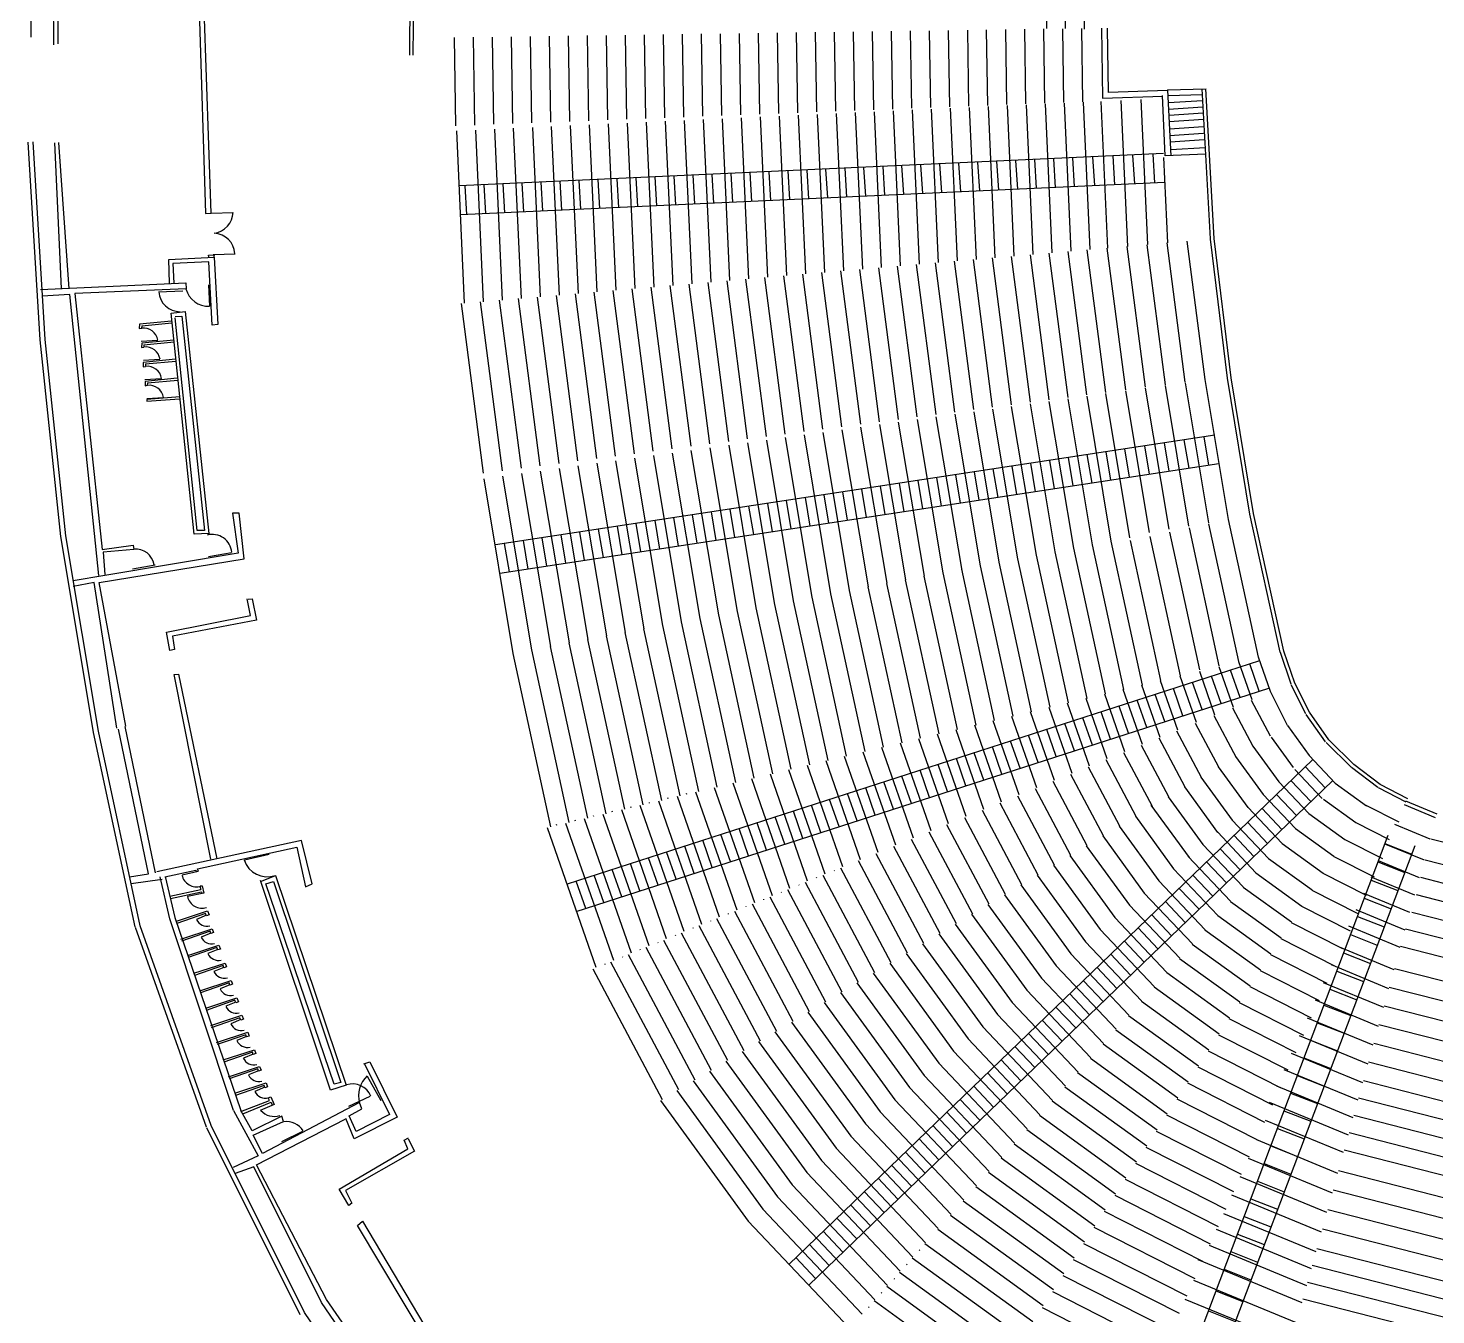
# Model space of a CAD drawing. Extents: x 12070 to 21316, y 9635 to 16827.
# Drawn here: x 12070 to 14416, y 11035 to 13178 of the extents above; entities that cross this region are included whole.
import ezdxf

# ---------------------------------------------------------------- set-up
doc = ezdxf.new("R2010")
doc.units = 0
doc.header["$LTSCALE"] = 192
doc.layers.add('EXIST', color=15, linetype='CONTINUOUS')

msp = doc.modelspace()

# ---------------------------------------------------------------- linework, layer by layer
at = {"layer": 'EXIST', "color": 0}
for p, q in [((12077.7, 13382.6), (12074.8, 13162.9)), ((12113.1, 13150.2), (12111.7, 13381.2)), ((12120.2, 13151.6), (12120.2, 13374.1)), ((12707.8, 13370.5), (12705.6, 13132.9)), ((12713.8, 13370.5), (12711.6, 13132.8)), ((13767.8, 13355.1), (13767.1, 13177.4)), ((13799.1, 13355.1), (13798.4, 13177.4)), ((13830.4, 13354.1), (13829.7, 13176.4)), ((12355.5, 13207.9), (12365.8, 12869.4)), ((12375.5, 12869.8), (12363.8, 13209.6)), ((12780.2, 13162.2), (12782.3, 13015.3)), ((12811.9, 13162.7), (12814, 13016.5)), ((12843.6, 13163.1), (12845.7, 13017.8)), ((12875.2, 13163.6), (12877.3, 13019)), ((12906.9, 13164.1), (12909, 13020.2)), ((12938.6, 13164.5), (12940.6, 13021.4)), ((12970.2, 13165), (12972.3, 13022.6)), ((13001.9, 13165.4), (13004, 13023.8)), ((13033.6, 13165.9), (13035.6, 13025)), ((13065.2, 13166.4), (13067.3, 13026.2)), ((13096.9, 13166.8), (13098.9, 13027.4)), ((13128.6, 13167.3), (13130.6, 13028.7)), ((13160.2, 13167.7), (13162.2, 13029.9)), ((13191.9, 13168.2), (13193.9, 13031.1)), ((13223.6, 13168.7), (13225.6, 13032.3)), ((13255.3, 13169.1), (13257.2, 13033.5)), ((13286.9, 13169.6), (13288.9, 13034.7)), ((13318.6, 13170), (13320.5, 13035.9)), ((13350.3, 13170.5), (13352.2, 13037.1)), ((13381.9, 13171), (13383.9, 13038.4)), ((13413.6, 13171.4), (13415.5, 13039.6)), ((13445.3, 13171.9), (13447.2, 13040.8)), ((13476.9, 13172.3), (13478.8, 13042)), ((13508.6, 13172.8), (13510.5, 13043.2)), ((13540.3, 13173.3), (13542.1, 13044.4)), ((13571.9, 13173.7), (13573.8, 13045.6)), ((13603.6, 13174.2), (13605.5, 13046.8)), ((13635.3, 13174.6), (13637.1, 13048)), ((13666.9, 13175.1), (13668.8, 13049.3)), ((13698.6, 13175.6), (13700.4, 13050.5)), ((13730.3, 13176), (13732.1, 13051.7)), ((13762, 13176.5), (13763.8, 13052.9)), ((13793.6, 13176.9), (13795.4, 13054.1)), ((13825.3, 13177.4), (13827.1, 13055.3)), ((13858.7, 13177.9), (13860.4, 13061.5)), ((13870.7, 13070.7), (13868.9, 13177.8)), ((13860.4, 13061.5), (13961.1, 13064.5)), ((13968.2, 13074), (13870.7, 13070.7)), ((13964.8, 12965.2), (13960.5, 13065.5)), ((14033.1, 13076), (13968.7, 13074.7)), ((13968.7, 13074.7), (13974.6, 12965.5)), ((14027, 13066.6), (13969.4, 13065.4)), ((14040.4, 12827), (14026.4, 13076.7)), ((14046.7, 12827.4), (14032.8, 13077)), ((13555.6, 12784.6), (13543.8, 13041.6)), ((13587.2, 12787.4), (13575.5, 13043)), ((13618.8, 12790.1), (13607.1, 13044.5)), ((13650.4, 12792.8), (13638.8, 13045.9)), ((13681.9, 12795.5), (13670.4, 13047.4)), ((13713.5, 12798.2), (13702, 13048.8)), ((13745.1, 12800.9), (13733.7, 13050.3)), ((13776.7, 12803.6), (13765.3, 13051.7)), ((13808.3, 12806.3), (13797, 13053.2)), ((13839.9, 12809), (13828.6, 13054.6)), ((13869.3, 12811.6), (13858.1, 13056)), ((13902.6, 12814.4), (13891.5, 13057.5)), ((13935.9, 12817.3), (13924.8, 13059.1)), ((13970.2, 13053.9), (14027, 13057.6)), ((13970.6, 13042.9), (14027.4, 13046.6)), ((13050.3, 12741.3), (13037.6, 13018.4)), ((13081.9, 12744), (13069.2, 13019.8)), ((13113.5, 12746.7), (13100.9, 13021.3)), ((13145.1, 12749.4), (13132.5, 13022.7)), ((13176.6, 12752.1), (13164.2, 13024.2)), ((13208.2, 12754.8), (13195.8, 13025.6)), ((13239.8, 12757.5), (13227.4, 13027.1)), ((13271.4, 12760.2), (13259.1, 13028.5)), ((13303, 12763), (13290.7, 13030)), ((13334.6, 12765.7), (13322.4, 13031.4)), ((13366.1, 12768.4), (13354, 13032.9)), ((13397.7, 12771.1), (13385.6, 13034.3)), ((13429.3, 12773.8), (13417.3, 13035.8)), ((13460.9, 12776.5), (13448.9, 13037.2)), ((13492.5, 12779.2), (13480.6, 13038.7)), ((13524, 12781.9), (13512.2, 13040.1)), ((13971.4, 13033.2), (14028.1, 13036.9)), ((13971.7, 13022.6), (14028.5, 13026.3)), ((12797.7, 12719.6), (12784.5, 13006.7)), ((12829.3, 12722.3), (12816.1, 13008.2)), ((12860.8, 12725), (12847.8, 13009.6)), ((12860.8, 12725), (12847.8, 13009.6)), ((12892.4, 12727.7), (12879.4, 13011.1)), ((12924, 12730.4), (12911.1, 13012.5)), ((12955.6, 12733.1), (12942.7, 13014)), ((12987.2, 12735.8), (12974.3, 13015.5)), ((13018.7, 12738.6), (13006, 13016.9)), ((13972.1, 12999.3), (14028.9, 13003)), ((13972.2, 13010.3), (14028.9, 13014)), ((12090.3, 12659), (12070.5, 12987.9)), ((12098.8, 12659.5), (12079, 12988.4)), ((12114.3, 12987.1), (12125.4, 12744.5)), ((12121.2, 12987.4), (12138, 12743.5)), ((13973.3, 12988.8), (14030.1, 12992.4)), ((13974.6, 12975.7), (14031.4, 12979.3)), ((13962.4, 12968.9), (12788.7, 12915)), ((13497.7, 12899.5), (13494.8, 12947.4)), ((13529.3, 12901), (13526.4, 12948.9)), ((13560.9, 12902.4), (13558, 12950.3)), ((13592.6, 12903.9), (13589.7, 12951.8)), ((13624.2, 12905.3), (13621.3, 12953.2)), ((13655.9, 12906.8), (13653, 12954.7)), ((13687.5, 12908.2), (13684.6, 12956.1)), ((13719.2, 12909.7), (13716.3, 12957.6)), ((13750.8, 12911.1), (13747.9, 12959)), ((13782.4, 12912.6), (13779.5, 12960.5)), ((13814.1, 12914), (13811.2, 12961.9)), ((13847.5, 12915.6), (13844.6, 12963.5)), ((13880.9, 12917.1), (13878, 12965)), ((13914.2, 12918.6), (13911.3, 12966.5)), ((13947.6, 12920.1), (13944.7, 12968.1)), ((13969.2, 12820.2), (13962.7, 12962.5)), ((14032.2, 12967.9), (13964.8, 12965.2)), ((12991.4, 12876.3), (12988.5, 12924.2)), ((13023, 12877.7), (13020.1, 12925.7)), ((13054.7, 12879.2), (13051.8, 12927.1)), ((13086.3, 12880.6), (13083.4, 12928.6)), ((13117.9, 12882.1), (13115, 12930)), ((13149.6, 12883.5), (13146.7, 12931.5)), ((13181.2, 12885), (13178.3, 12932.9)), ((13212.9, 12886.4), (13210, 12934.4)), ((13244.5, 12887.9), (13241.6, 12935.8)), ((13276.2, 12889.3), (13273.3, 12937.3)), ((13307.8, 12890.8), (13304.9, 12938.7)), ((13339.4, 12892.3), (13336.5, 12940.2)), ((13371.1, 12893.7), (13368.2, 12941.6)), ((13402.7, 12895.2), (13399.8, 12943.1)), ((13434.4, 12896.6), (13431.5, 12944.5)), ((13466, 12898.1), (13463.1, 12946)), ((13964.6, 12920.9), (12790.9, 12867.1)), ((12801.5, 12867.6), (12798.6, 12915.5)), ((12833.2, 12869), (12830.3, 12916.9)), ((12864.8, 12870.5), (12861.9, 12918.4)), ((12896.4, 12871.9), (12893.5, 12919.8)), ((12928.1, 12873.4), (12925.2, 12921.3)), ((12959.7, 12874.8), (12956.8, 12922.8)), ((12365.8, 12869.4), (12375.5, 12869.8)), ((12376.3, 12869.9), (12411.5, 12871.1)), ((13865.9, 12571.1), (13835, 12808.6)), ((13899.1, 12575.4), (13868.4, 12811.5)), ((13932.2, 12579.7), (13901.7, 12814.4)), ((13965.3, 12584), (13935, 12817.2)), ((13998.4, 12588.3), (13968.3, 12820.1)), ((14031.5, 12592.6), (14001.6, 12822.9)), ((14001.6, 12822.9), (14001.6, 12822.9)), ((14068.5, 12594.9), (14040.4, 12826.6)), ((14074.8, 12595.6), (14046.7, 12827.4)), ((12305.1, 12792.5), (12380.2, 12796.2)), ((12306, 12753), (12305.1, 12792.5)), ((12371.6, 12788.6), (12311.6, 12786)), ((12311.6, 12786), (12313.3, 12753.2)), ((12371.2, 12800), (12381.5, 12800.4)), ((12371.3, 12797), (12371.2, 12800)), ((12377.3, 12683), (12371.6, 12788.6)), ((12378.7, 12800.6), (12415.3, 12801.9)), ((12380.2, 12796.2), (12386.6, 12684.3)), ((12380.6, 12795.6), (12380.4, 12800.7)), ((13583.2, 12534.4), (13550.8, 12784.2)), ((13614.6, 12538.5), (13582.4, 12786.9)), ((13646, 12542.5), (13613.9, 12789.7)), ((13677.4, 12546.6), (13645.5, 12792.4)), ((13708.8, 12550.7), (13677.1, 12795.1)), ((13740.3, 12554.8), (13708.7, 12797.8)), ((13771.7, 12558.8), (13740.3, 12800.5)), ((13803.1, 12562.9), (13771.9, 12803.2)), ((13834.5, 12567), (13803.5, 12805.9)), ((13300.5, 12497.7), (13266.5, 12759.8)), ((13331.9, 12501.7), (13298.1, 12762.5)), ((13363.3, 12505.8), (13329.7, 12765.2)), ((13394.8, 12509.9), (13361.2, 12768)), ((13426.2, 12514), (13392.8, 12770.7)), ((13457.6, 12518.1), (13424.4, 12773.4)), ((13489, 12522.1), (13456, 12776.1)), ((13520.4, 12526.2), (13487.6, 12778.8)), ((13551.8, 12530.3), (13519.2, 12781.5)), ((12090.8, 12742.3), (12333.4, 12753.5)), ((12333.8, 12743.7), (12148.3, 12735.9)), ((12148.3, 12735.9), (12193.7, 12309.3)), ((12287.7, 12738.8), (12328.3, 12740.2)), ((12333.4, 12753.5), (12333.8, 12743.7)), ((12370.8, 12750.5), (12372.5, 12714.6)), ((13049.3, 12465), (13013.8, 12738.1)), ((13080.7, 12469.1), (13045.4, 12740.8)), ((13112.1, 12473.2), (13077, 12743.6)), ((13143.5, 12477.3), (13108.6, 12746.3)), ((13174.9, 12481.4), (13140.1, 12749)), ((13206.3, 12485.4), (13171.7, 12751.7)), ((13237.7, 12489.5), (13203.3, 12754.4)), ((13269.1, 12493.6), (13234.9, 12757.1)), ((12140, 12734.3), (12094, 12731.3)), ((12188.3, 12265.9), (12140, 12734.3)), ((12829.4, 12436.5), (12792.7, 12719.1)), ((12860.8, 12440.6), (12824.3, 12721.9)), ((12892.2, 12444.7), (12855.9, 12724.6)), ((12923.6, 12448.7), (12887.5, 12727.3)), ((12955, 12452.8), (12919, 12730)), ((12955, 12452.8), (12919, 12730)), ((12986.4, 12456.9), (12950.6, 12732.7)), ((12986.4, 12456.9), (12950.6, 12732.7)), ((13017.8, 12461), (12982.2, 12735.4)), ((12309.5, 12690), (12255.9, 12684.6)), ((12308.6, 12703.1), (12331.8, 12706.1)), ((12346.9, 12335.1), (12308.6, 12703.1)), ((12315.5, 12697.8), (12326.6, 12698.2)), ((12352.2, 12340.9), (12315.6, 12695.6)), ((12326.6, 12698.2), (12364.4, 12341.3)), ((12331.8, 12706.1), (12371.3, 12336)), ((12255.9, 12684.6), (12255.7, 12677.6)), ((12255.7, 12677.6), (12259.7, 12678.2)), ((12259.6, 12682.2), (12259.5, 12678.1)), ((12259.6, 12682.2), (12310.1, 12687)), ((12386.6, 12684.3), (12377.3, 12683)), ((12124.8, 12331.4), (12090.3, 12658.6)), ((12133.3, 12332.3), (12098.8, 12659.5)), ((12258.7, 12656.5), (12286.4, 12658)), ((12259.6, 12653.1), (12259.4, 12646)), ((12259.4, 12646), (12263.4, 12646.7)), ((12313.2, 12658.4), (12259.6, 12653.1)), ((12263.3, 12650.6), (12263.2, 12646.6)), ((12263.3, 12650.6), (12313.8, 12655.4)), ((12262.3, 12620.9), (12262, 12613.9)), ((12315.9, 12626.3), (12262.3, 12620.9)), ((12262.4, 12624.9), (12290.1, 12626.4)), ((12266, 12618.5), (12265.8, 12614.4)), ((12266, 12618.5), (12316.5, 12623.3)), ((12262, 12613.9), (12266, 12614.5)), ((14112.1, 12369.5), (14074.8, 12595.6)), ((12265, 12592.8), (12292.8, 12594.3)), ((12265.5, 12589.4), (12265.2, 12582.3)), ((12265.2, 12582.3), (12269.2, 12583)), ((12319, 12594.7), (12265.5, 12589.4)), ((12269.2, 12586.9), (12269, 12582.8)), ((12269.2, 12586.9), (12319.6, 12591.7)), ((13938.8, 12337.6), (13899.3, 12573.6)), ((13971.7, 12343.1), (13932.4, 12578.1)), ((14004.6, 12348.6), (13965.5, 12582.7)), ((14037.6, 12354.1), (13998.6, 12587.2)), ((14070.5, 12359.6), (14031.5, 12592.6)), ((14105.8, 12368.5), (14068.5, 12594.6)), ((12268.1, 12556.7), (12322.5, 12560.7)), ((12268.3, 12559.5), (12268.1, 12556.7)), ((12268.2, 12561.2), (12296, 12562.7)), ((12323.1, 12563.8), (12268.3, 12559.5)), ((13781.7, 12305.7), (13740.5, 12551.9)), ((13812.8, 12311.6), (13771.9, 12556.2)), ((13844, 12317.4), (13803.3, 12560.5)), ((13875.1, 12323.3), (13834.7, 12564.8)), ((13906.3, 12329.1), (13866.1, 12569.1)), ((13594.9, 12270.7), (13552.2, 12526.1)), ((13626.4, 12274.3), (13583.6, 12530.4)), ((13657.2, 12282.4), (13615, 12534.7)), ((13688.3, 12288.2), (13646.4, 12539)), ((13719.4, 12294.1), (13677.7, 12543.3)), ((13750.6, 12299.9), (13709.1, 12547.6)), ((13439.2, 12241.5), (13395.2, 12504.6)), ((13470.4, 12247.3), (13426.6, 12508.9)), ((13501.5, 12253.2), (13458, 12513.2)), ((13532.6, 12259), (13489.4, 12517.5)), ((13563.8, 12264.8), (13520.8, 12521.8)), ((14047.4, 12499.8), (12848.9, 12317.2)), ((13252.4, 12206.4), (13206.8, 12478.8)), ((13283.6, 12212.3), (13238.2, 12483.1)), ((13314.7, 12218.1), (13269.6, 12487.4)), ((13345.8, 12223.9), (13301, 12491.7)), ((13377, 12229.8), (13332.4, 12496)), ((13408.1, 12235.6), (13363.8, 12500.3)), ((13938.7, 12434.7), (13930.8, 12482.1)), ((13971.7, 12439.7), (13963.8, 12487.1)), ((14004.8, 12444.8), (13996.8, 12492.1)), ((14037.8, 12449.8), (14029.8, 12497.1)), ((13096.7, 12177.2), (13049.9, 12457.4)), ((13127.9, 12183), (13081.3, 12461.7)), ((13159, 12188.9), (13112.7, 12465.9)), ((13190.1, 12194.7), (13144.1, 12470.2)), ((13221.3, 12200.6), (13175.4, 12474.5)), ((13221.3, 12200.6), (13175.4, 12474.5)), ((13780.4, 12410.6), (13772.5, 12457.9)), ((13811.7, 12415.3), (13803.8, 12462.7)), ((13843, 12420.1), (13835.1, 12467.5)), ((13874.3, 12424.9), (13866.4, 12472.2)), ((13905.7, 12429.7), (13897.7, 12477)), ((14054.6, 12452.4), (12856.1, 12269.7)), ((12909.9, 12142.1), (12861.5, 12431.6)), ((12941.1, 12148), (12892.9, 12435.9)), ((12972.2, 12153.8), (12924.3, 12440.2)), ((13003.3, 12159.7), (12955.7, 12444.5)), ((13034.5, 12165.5), (12987.1, 12448.8)), ((13065.6, 12171.4), (13018.5, 12453.1)), ((13623.8, 12386.7), (13615.9, 12434.1)), ((13655.1, 12391.5), (13647.2, 12438.8)), ((13686.5, 12396.3), (13678.5, 12443.6)), ((13717.8, 12401), (13709.8, 12448.4)), ((13749.1, 12405.8), (13741.2, 12453.1)), ((12878.8, 12136.3), (12830.1, 12427.3)), ((13467.3, 12362.8), (13459.3, 12410.2)), ((13498.6, 12367.6), (13490.6, 12415)), ((13529.9, 12372.4), (13522, 12419.7)), ((13561.2, 12377.2), (13553.3, 12424.5)), ((13592.5, 12381.9), (13584.6, 12429.3)), ((13310.7, 12339), (13302.8, 12386.3)), ((13342, 12343.8), (13334.1, 12391.1)), ((13373.3, 12348.5), (13365.4, 12395.9)), ((13404.6, 12353.3), (13396.7, 12400.6)), ((13435.9, 12358.1), (13428, 12405.4)), ((12422.1, 12370.2), (12410.9, 12369.8)), ((12410.9, 12369.8), (12420.2, 12303.2)), ((12430.3, 12293.7), (12422.1, 12370.2)), ((13154.1, 12315.1), (13146.2, 12362.5)), ((13185.4, 12319.9), (13177.5, 12367.2)), ((13216.7, 12324.7), (13208.8, 12372)), ((13248.1, 12329.4), (13240.1, 12376.8)), ((13279.4, 12334.2), (13271.5, 12381.6)), ((14156.6, 12138.5), (14105.8, 12368.2)), ((14162.8, 12139.9), (14112.1, 12369.5)), ((12364.4, 12341.3), (12352.2, 12340.9)), ((12997.5, 12291.3), (12989.6, 12338.6)), ((13028.9, 12296), (13020.9, 12343.4)), ((13060.2, 12300.8), (13052.3, 12348.1)), ((13091.5, 12305.6), (13083.6, 12352.9)), ((13122.8, 12310.3), (13114.9, 12357.7)), ((14022.4, 12108.8), (13972.6, 12338.4)), ((14055.1, 12115.8), (14005.2, 12345.4)), ((14087.7, 12122.9), (14037.9, 12352.5)), ((14120.3, 12130), (14070.5, 12359.6)), ((12179.5, 12005.3), (12124.9, 12330.9)), ((12187.9, 12006.7), (12133.3, 12332.3)), ((12193.7, 12309.3), (12245.2, 12316.6)), ((12245.2, 12316.6), (12246.8, 12309.7)), ((12371.3, 12336), (12346.9, 12335.1)), ((12872.3, 12272.2), (12864.4, 12319.5)), ((12903.6, 12276.9), (12895.7, 12324.3)), ((12934.9, 12281.7), (12927, 12329.1)), ((12966.2, 12286.5), (12958.3, 12333.8)), ((13896.3, 12076.2), (13843.9, 12317.4)), ((13927.1, 12083.6), (13875.1, 12323.3)), ((13957.9, 12091), (13907.3, 12324.2)), ((13990.4, 12098.8), (13940, 12331.3)), ((12188.6, 12254.7), (12430.3, 12293.7)), ((12246.8, 12309.7), (12195.3, 12305.2)), ((12195.3, 12305.2), (12198, 12267.6)), ((12420.2, 12303.2), (12198, 12266.2)), ((12370.8, 12297.8), (12409.5, 12304.3)), ((13773.1, 12046.7), (13719.4, 12294)), ((13803.9, 12054.1), (13750.5, 12299.9)), ((13834.7, 12061.5), (13781.6, 12305.7)), ((13865.5, 12068.8), (13812.8, 12311.6)), ((12244.6, 12277.3), (12281.9, 12283.8)), ((13649.8, 12017.1), (13594.8, 12270.7)), ((13680.6, 12024.5), (13625.9, 12276.5)), ((13711.4, 12031.9), (13657.1, 12282.4)), ((13742.2, 12039.3), (13688.2, 12288.2)), ((12198, 12266.2), (12145.3, 12257.4)), ((12180.3, 12254.4), (12145.6, 12247.7)), ((12218, 12011.6), (12180.3, 12254.4)), ((12233.2, 12015), (12188.6, 12254.7)), ((13526.6, 11987.6), (13470.2, 12247.3)), ((13557.4, 11995), (13501.4, 12253.1)), ((13588.2, 12002.4), (13532.5, 12259)), ((13619, 12009.7), (13563.6, 12264.8)), ((12440.7, 12199.8), (12435.4, 12227.1)), ((12436.8, 12226.7), (12443.6, 12227.4)), ((12443.6, 12227.4), (12450.8, 12192)), ((13403.4, 11958), (13345.7, 12223.9)), ((13434.2, 11965.4), (13376.8, 12229.8)), ((13465, 11972.8), (13407.9, 12235.6)), ((13495.8, 11980.2), (13439.1, 12241.4)), ((12300.7, 12171.8), (12440.7, 12199.8)), ((13280.1, 11928.5), (13221.1, 12200.5)), ((13311, 11935.9), (13252.2, 12206.4)), ((13341.8, 11943.3), (13283.4, 12212.2)), ((13372.6, 11950.7), (13314.5, 12218.1)), ((12450.8, 12192), (12311.2, 12164.9)), ((13156.9, 11899), (13096.5, 12177.2)), ((13187.7, 11906.3), (13127.7, 12183)), ((13218.5, 11913.7), (13158.8, 12188.8)), ((13249.3, 11921.1), (13190, 12194.7)), ((13249.3, 11921.1), (13190, 12194.7)), ((12306.4, 12141.5), (12300.7, 12171.8)), ((12311.2, 12164.9), (12314.5, 12143.1)), ((13033.7, 11869.4), (12972, 12153.8)), ((13064.5, 11876.8), (13003.1, 12159.6)), ((13064.5, 11876.8), (13003.1, 12159.6)), ((13095.3, 11884.2), (13034.2, 12165.5)), ((13126.1, 11891.6), (13065.4, 12171.3)), ((13126.1, 11891.6), (13065.4, 12171.3)), ((12314.5, 12143.1), (12306.4, 12141.5)), ((12941.3, 11847.3), (12878.5, 12136.3)), ((12972.1, 11854.6), (12909.7, 12142.1)), ((12972.1, 11854.6), (12909.7, 12142.1)), ((12972.1, 11854.6), (12909.7, 12142.1)), ((13002.9, 11862), (12940.8, 12147.9)), ((13002.9, 11862), (12940.8, 12147.9)), ((14140.3, 12072.9), (14120.3, 12130)), ((14174.7, 12085), (14156.8, 12137.8)), ((14180.7, 12087), (14162.8, 12139.9)), ((12968.9, 11752.3), (14122.9, 12124.3)), ((14047.8, 12033.7), (14022.4, 12106.5)), ((14078.8, 12046.3), (14055.1, 12114.3)), ((14089.9, 12063.2), (14074, 12108.5)), ((14109.8, 12059), (14087.7, 12122.1)), ((14121.7, 12073.4), (14105.8, 12118.8)), ((12314, 12101.4), (12321, 12101.7)), ((12374.9, 11793.9), (12314, 12101.4)), ((12321, 12101.7), (12384.7, 11794.2)), ((13956.5, 11996.4), (13926.2, 12083.4)), ((13985.9, 12008.4), (13957.1, 12090.8)), ((14016.9, 12021.1), (13989.8, 12098.6)), ((14026.3, 12042.7), (14010.5, 12088)), ((14058.1, 12052.9), (14042.3, 12098.3)), ((14199.5, 12035.5), (14175, 12084.1)), ((14205.2, 12038.4), (14180.7, 12087)), ((12983.6, 11706.6), (14137.7, 12078.6)), ((13868.4, 11960.5), (13833.3, 12061.1)), ((13897.8, 11972.5), (13864.3, 12068.5)), ((13927.1, 11984.4), (13895.2, 12076)), ((13934.1, 12013), (13918.3, 12058.3)), ((13964.3, 12022.7), (13948.5, 12068)), ((13994.4, 12032.4), (13978.6, 12077.8)), ((14108.3, 12058.4), (14139.8, 11999.1)), ((14168.5, 12016.3), (14140.3, 12072.9)), ((13780.3, 11924.5), (13740.4, 12038.9)), ((13809.7, 11936.5), (13771.4, 12046.3)), ((13839, 11948.5), (13802.3, 12053.7)), ((13874.1, 11993.7), (13858.3, 12039)), ((13904, 12003.3), (13888.2, 12048.6)), ((14046.2, 12033), (14083.4, 11963)), ((14077.3, 12045.7), (14111.1, 11982)), ((14232.3, 11989), (14200, 12034.7)), ((14237.5, 11992.7), (14205.2, 12038.4)), ((12271, 11769.4), (12220.8, 12010.3)), ((12231.8, 12014.9), (12282.1, 11771.1)), ((13662.9, 11876.6), (13616.6, 12009.2)), ((13692.2, 11888.6), (13647.6, 12016.6)), ((13721.6, 11900.6), (13678.5, 12024)), ((13751, 11912.6), (13709.5, 12031.4)), ((13783.4, 11964.4), (13767.5, 12009.7)), ((13813.8, 11974.2), (13798, 12019.5)), ((13843.7, 11983.8), (13827.8, 12029.2)), ((14015.1, 12020.3), (14053.7, 11947.7)), ((14168.5, 12016.2), (14205, 11966.2)), ((12248.9, 11681), (12179.6, 12004.9)), ((12257.2, 11682.8), (12187.9, 12006.7)), ((13574.8, 11840.7), (13523.7, 11986.9)), ((13604.1, 11852.7), (13554.7, 11994.3)), ((13633.5, 11864.6), (13585.7, 12001.7)), ((13633.5, 11864.6), (13585.7, 12001.7)), ((13723.1, 11945), (13707.2, 11990.3)), ((13753.2, 11954.7), (13737.4, 12000)), ((13954.5, 11995.6), (13997.7, 11914.2)), ((13984, 12007.6), (14025, 11930.5)), ((14141.5, 11996.6), (14178, 11946.5)), ((14274.6, 11946.8), (14233, 11988.1)), ((14279.1, 11951.3), (14237.5, 11992.7)), ((13486.7, 11804.7), (13430.9, 11964.6)), ((13516, 11816.7), (13461.8, 11972.1)), ((13545.4, 11828.7), (13492.8, 11979.5)), ((13662.7, 11925.5), (13646.9, 11970.9)), ((13692.9, 11935.2), (13677.1, 11980.6)), ((13895.6, 11971.6), (13943.3, 11881.7)), ((13925, 11983.6), (13970.5, 11897.9)), ((14082.2, 11964.7), (14128.3, 11901.3)), ((14110.9, 11981.9), (14154.1, 11922.6)), ((14205, 11966.2), (14248.2, 11920.5)), ((14211.2, 11959.6), (13337.8, 11118.7)), ((13398.6, 11768.8), (13338, 11942.4)), ((13427.9, 11780.8), (13369, 11949.8)), ((13457.3, 11792.7), (13399.9, 11957.2)), ((13572.3, 11896.4), (13556.5, 11941.7)), ((13602.4, 11906.1), (13586.6, 11951.4)), ((13632.9, 11915.9), (13617.1, 11961.2)), ((13836.6, 11947.5), (13888.9, 11849.1)), ((13866.1, 11959.5), (13916.1, 11865.4)), ((14053.4, 11947.5), (14102.6, 11879.9)), ((14180.7, 11943.2), (14226.6, 11894.8)), ((14198.7, 11947.5), (14231.7, 11912.7)), ((14319.3, 11912.9), (14275.3, 11946.2)), ((14323.1, 11918), (14279.1, 11951.3)), ((13310.5, 11732.8), (13245.1, 11920.1)), ((13339.8, 11744.8), (13276.1, 11927.5)), ((13369.2, 11756.8), (13307.1, 11935)), ((14244.2, 11924.8), (13371.1, 11084.1)), ((13512, 11876.9), (13496.2, 11922.3)), ((13542.1, 11886.6), (13526.3, 11932)), ((13777.7, 11923.5), (13834.4, 11816.6)), ((13807.1, 11935.5), (13861.6, 11832.9)), ((14024.6, 11930.2), (14076.7, 11858.5)), ((14154.2, 11922.7), (14204.2, 11869.8)), ((14174.6, 11924.4), (14207.6, 11889.5)), ((14248.2, 11920.5), (14300.6, 11882.7)), ((14369.5, 11894.2), (14323.1, 11918)), ((13137, 11894.2), (13136.4, 11895.7)), ((13222.4, 11696.9), (13152.3, 11897.8)), ((13167.9, 11901.6), (13167.4, 11903.1)), ((13251.8, 11708.9), (13183.2, 11905.3)), ((13281.1, 11720.9), (13214.2, 11912.7)), ((13421.5, 11847.8), (13405.7, 11893.1)), ((13451.7, 11857.5), (13435.8, 11902.8)), ((13481.8, 11867.2), (13466, 11912.5)), ((13718.7, 11899.4), (13780, 11784)), ((13748.2, 11911.4), (13807.2, 11800.3)), ((13970, 11897.6), (14027.9, 11818.1)), ((13997.3, 11913.9), (14052.3, 11838.3)), ((14127.8, 11902), (14181.9, 11844.8)), ((14150.6, 11901.2), (14183.6, 11866.4)), ((14228.6, 11893.5), (14282.4, 11854.6)), ((14366.6, 11888.5), (14320.2, 11912.4)), ((13104.9, 11649), (13028.5, 11868.2)), ((13044.1, 11871.9), (13043.6, 11873.4)), ((13134.3, 11661), (13059.4, 11875.6)), ((13075, 11879.3), (13074.5, 11880.8)), ((13163.7, 11672.9), (13090.4, 11883)), ((13106, 11886.7), (13105.5, 11888.3)), ((13193, 11684.9), (13121.3, 11890.4)), ((13361.2, 11828.3), (13345.4, 11873.7)), ((13391.4, 11838), (13375.5, 11883.4)), ((13659.8, 11875.4), (13725.5, 11751.5)), ((13659.8, 11875.4), (13725.5, 11751.5)), ((13689.2, 11887.4), (13752.8, 11767.8)), ((13941.2, 11883.8), (14004.9, 11796.4)), ((14102.6, 11880), (14159.6, 11819.8)), ((14126.5, 11878.1), (14159.5, 11843.2)), ((14204.3, 11869.9), (14264.2, 11826.5)), ((14299.4, 11883.5), (14354.3, 11855.6)), ((14415.5, 11862.7), (14363.4, 11884.2)), ((14417.9, 11868.5), (14365.8, 11890)), ((13016.8, 11613), (12935.6, 11845.9)), ((12951.2, 11849.6), (12950.7, 11851.2)), ((13046.2, 11625), (12966.5, 11853.3)), ((12982.2, 11857.1), (12981.7, 11858.6)), ((13075.6, 11637), (12997.5, 11860.7)), ((13013.1, 11864.5), (13012.6, 11866)), ((13270.7, 11799.2), (13254.9, 11844.5)), ((13300.9, 11808.9), (13285.1, 11854.2)), ((13331, 11818.6), (13315.2, 11863.9)), ((13600.8, 11851.3), (13671.1, 11719)), ((13630.3, 11863.3), (13698.3, 11735.2)), ((13888.1, 11848.7), (13954.5, 11757.3)), ((13915.4, 11865), (13979, 11777.6)), ((13915.4, 11865), (13979, 11777.6)), ((14076.8, 11858.6), (14137.3, 11794.8)), ((14102.4, 11854.9), (14135.4, 11820)), ((14181.9, 11844.8), (14246.1, 11798.4)), ((14282.5, 11854.7), (14338, 11826.5)), ((14406.7, 11827), (14347.6, 11851.3)), ((12525.7, 11824.8), (12284.6, 11772.4)), ((12543.4, 11752.3), (12525.7, 11824.8)), ((13210.4, 11779.7), (13194.6, 11825.1)), ((13240.6, 11789.5), (13224.8, 11834.8)), ((13541.9, 11827.2), (13616.7, 11686.4)), ((13571.3, 11839.3), (13643.9, 11702.7)), ((13860.8, 11832.3), (13930.1, 11737.1)), ((14336, 11832.9), (13909.6, 10703.9)), ((14052.4, 11838.4), (14116.1, 11771.1)), ((14079.6, 11832.9), (14112.6, 11798)), ((14264.2, 11826.5), (14327, 11794.6)), ((14673.7, 11758.8), (14407.3, 11827.2)), ((12352.8, 11777.7), (12517.9, 11813.5)), ((12471.9, 11801.4), (12431.1, 11791.9)), ((12517.9, 11813.5), (12532.5, 11747.8)), ((13150.1, 11760.3), (13134.3, 11805.6)), ((13180.3, 11770), (13164.5, 11815.4)), ((13482.9, 11803.2), (13562.2, 11653.9)), ((13512.4, 11815.2), (13589.4, 11670.1)), ((13806.2, 11799.7), (13881.2, 11696.6)), ((13833.5, 11816), (13905.7, 11716.9)), ((14380.9, 11815.9), (13954.6, 10687)), ((14003.5, 11797.9), (14073.8, 11723.6)), ((14027.9, 11818.1), (14094.9, 11747.3)), ((14056.8, 11810.9), (14089.8, 11776.1)), ((14159.6, 11819.8), (14227.9, 11770.4)), ((14246, 11798.3), (14313.3, 11764.1)), ((14331, 11819.5), (14375.7, 11802)), ((14396.9, 11791.7), (14332.6, 11818.2)), ((12298.2, 11764.1), (12349.8, 11775.3)), ((12349.8, 11775.3), (12350.6, 11772.1)), ((12354.1, 11772.9), (12352.8, 11777.7)), ((13059.7, 11731.1), (13043.8, 11776.5)), ((13089.8, 11740.9), (13074, 11786.2)), ((13120, 11750.6), (13104.2, 11795.9)), ((13413.7, 11774.1), (13413.4, 11774.8)), ((13424, 11779.1), (13507.8, 11621.3)), ((13453.4, 11791.2), (13535, 11637.6)), ((13778.9, 11783.4), (13856.8, 11676.4)), ((13979, 11777.6), (14052.6, 11699.9)), ((14034, 11789), (14067, 11754.1)), ((14137.2, 11794.7), (14209.7, 11742.3)), ((14319.5, 11789.2), (14364.2, 11771.7)), ((14388.8, 11762.6), (14320.3, 11790.9)), ((14664.7, 11723.6), (14398.2, 11791.9)), ((12239.1, 11764.1), (12271, 11769.4)), ((12242.3, 11753), (12293.7, 11760.4)), ((12306.6, 11694.5), (12290.4, 11764.3)), ((12298.7, 11764.6), (12314.8, 11696.2)), ((12353.9, 11772.9), (12326.9, 11767.1)), ((12574.3, 11408.8), (12457.7, 11758.3)), ((12459, 11757.1), (12482.6, 11766.7)), ((12466.7, 11752.3), (12479.2, 11756.5)), ((12580.3, 11419), (12466.7, 11752.3)), ((12479.2, 11756.5), (12591.5, 11421.9)), ((12482.6, 11766.7), (12600.5, 11417.2)), ((12532.5, 11747.8), (12543.4, 11752.3)), ((12999.4, 11711.7), (12983.5, 11757)), ((13029.5, 11721.4), (13013.7, 11766.8)), ((13355, 11750.1), (13354.7, 11750.9)), ((13365, 11755.1), (13453.3, 11588.8)), ((13384.3, 11762.1), (13384, 11762.9)), ((13394.5, 11767.1), (13480.6, 11605.1)), ((13724.3, 11750.7), (13807.9, 11635.9)), ((13751.6, 11767.1), (13832.3, 11656.1)), ((13751.6, 11767.1), (13832.3, 11656.1)), ((13954.6, 11757.4), (14031.4, 11676.2)), ((14011.1, 11767), (14044.1, 11732.1)), ((14116, 11770.9), (14192.5, 11715.6)), ((14227.7, 11770.1), (14299.7, 11733.6)), ((14380.8, 11733.6), (14308, 11763.6)), ((14308.1, 11758.9), (14352.8, 11741.4)), ((14657.3, 11694.6), (14390.8, 11763)), ((12306.3, 11731.8), (12358.2, 11742.9)), ((12307.5, 11728.3), (12359.1, 11739.5)), ((12363.2, 11737.1), (12336.2, 11731.3)), ((12356.6, 11749), (12358.2, 11742.9)), ((12356.9, 11749), (12360.1, 11749.5)), ((12357.4, 11749.4), (12360.2, 11749.5)), ((12359.1, 11739.5), (12359.9, 11736.3)), ((12360.2, 11749.5), (12363.4, 11736.9)), ((13306.1, 11731), (13398.9, 11556.2)), ((13325.6, 11738.1), (13325.3, 11738.9)), ((13335.5, 11743.1), (13426.1, 11572.5)), ((13697, 11734.4), (13783.4, 11615.7)), ((13930.1, 11737.1), (14010.3, 11652.5)), ((13988.3, 11745), (14021.3, 11710.2)), ((14094.8, 11747.2), (14175.3, 11689)), ((14209.5, 11741.9), (14286, 11703)), ((14372.8, 11704.6), (14295.7, 11736.4)), ((14296.6, 11728.5), (14341.3, 11711)), ((14649.8, 11665.6), (14383.4, 11734)), ((12317.4, 11690.3), (12369.4, 11707.4)), ((12369.4, 11707.4), (12371.8, 11701.1)), ((13247.1, 11707), (13344.5, 11523.7)), ((13266.9, 11714.2), (13266.6, 11714.9)), ((13276.6, 11719), (13371.7, 11540)), ((13296.2, 11726.1), (13296, 11726.9)), ((13669.7, 11718.1), (13759, 11595.4)), ((13905.7, 11716.9), (13989.1, 11628.8)), ((13905.7, 11716.9), (13989.1, 11628.8)), ((13965.5, 11723.1), (13998.5, 11688.2)), ((14073.6, 11723.4), (14158, 11662.4)), ((14192.2, 11715.1), (14273.1, 11674)), ((14364.7, 11675.5), (14283.4, 11709.1)), ((14642.4, 11636.7), (14375.9, 11705)), ((12375.5, 11349.9), (12257.2, 11682.8)), ((12412.6, 11374.9), (12306.6, 11694.5)), ((12314.8, 11696.2), (12424.9, 11375)), ((12366.2, 11703.4), (12318.4, 11686.7)), ((12367.4, 11700.1), (12351, 11693.4)), ((12367.4, 11699.5), (12366.2, 11703.4)), ((12371.8, 11701.1), (12367.4, 11699.5)), ((13188.2, 11682.9), (13290, 11491.2)), ((13188.2, 11682.9), (13290, 11491.2)), ((13208.1, 11690.2), (13207.9, 11691)), ((13217.6, 11695), (13317.2, 11507.4)), ((13237.5, 11702.2), (13237.2, 11703)), ((13615.1, 11685.5), (13710.1, 11554.9)), ((13642.4, 11701.8), (13734.6, 11575.2)), ((13881.2, 11696.6), (13967.9, 11605.1)), ((13942.7, 11701.1), (13975.7, 11666.2)), ((14052.4, 11699.7), (14140.8, 11635.7)), ((14174.9, 11688.4), (14260.1, 11645.1)), ((14356.7, 11646.5), (14271.1, 11681.8)), ((14285.1, 11698.2), (14329.8, 11680.7)), ((12367.5, 11347.1), (12249.2, 11679.9)), ((12325.1, 11660.6), (12377.1, 11677.6)), ((12373.9, 11673.6), (12326.1, 11657)), ((12375.1, 11670.4), (12358.7, 11663.7)), ((12375.1, 11669.8), (12373.9, 11673.6)), ((12379.5, 11671.3), (12375.1, 11669.8)), ((12377.1, 11677.6), (12379.5, 11671.3)), ((13129.2, 11658.9), (13235.6, 11458.6)), ((13149.4, 11666.2), (13149.1, 11667)), ((13158.7, 11670.9), (13262.8, 11474.9)), ((13178.8, 11678.2), (13178.5, 11679)), ((13587.8, 11669.2), (13685.7, 11534.7)), ((13856.8, 11676.4), (13946.8, 11581.4)), ((13897, 11657.2), (13930, 11622.3)), ((13919.9, 11679.1), (13952.9, 11644.3)), ((14031.2, 11675.9), (14123.6, 11609.1)), ((14157.6, 11661.6), (14247.2, 11616.1)), ((14273.7, 11667.9), (14318.4, 11650.4)), ((14635, 11607.7), (14365.1, 11676.9)), ((12336.4, 11633.2), (12388.3, 11650.3)), ((12385.1, 11646.3), (12337.3, 11629.6)), ((12386.4, 11643), (12369.9, 11636.3)), ((12386.4, 11642.4), (12385.1, 11646.3)), ((12390.8, 11644), (12386.4, 11642.4)), ((12388.3, 11650.3), (12390.8, 11644)), ((13070.3, 11634.8), (13181.1, 11426.1)), ((13070.3, 11634.8), (13181.1, 11426.1)), ((13090.7, 11642.3), (13090.4, 11643)), ((13099.7, 11646.9), (13208.4, 11442.3)), ((13120, 11654.2), (13119.8, 11655)), ((13533.2, 11636.5), (13636.8, 11494.2)), ((13560.5, 11652.8), (13661.2, 11514.5)), ((13807.9, 11635.9), (13904.4, 11533.9)), ((13832.3, 11656.2), (13925.6, 11557.6)), ((13874.2, 11635.2), (13907.2, 11600.3)), ((14010, 11652.2), (14106.4, 11582.5)), ((14140.3, 11634.9), (14234.2, 11587.2)), ((14346.4, 11609.2), (14255.3, 11646.9)), ((14262.2, 11637.6), (14306.9, 11620)), ((14627.6, 11578.7), (14357.2, 11648.1)), ((12346.6, 11603.6), (12398.5, 11620.6)), ((12395.3, 11616.6), (12347.5, 11600)), ((12396.5, 11613.3), (12380.1, 11606.7)), ((12396.6, 11612.8), (12395.3, 11616.6)), ((12401, 11614.3), (12396.6, 11612.8)), ((12398.5, 11620.6), (12401, 11614.3)), ((13011.3, 11610.8), (13126.7, 11393.5)), ((13031.9, 11618.3), (13031.7, 11619.1)), ((13040.8, 11622.8), (13153.9, 11409.8)), ((13061.3, 11630.3), (13061, 11631.1)), ((13505.9, 11620.2), (13612.4, 11474)), ((13783.5, 11615.7), (13883.3, 11510.2)), ((13851.4, 11613.2), (13884.4, 11578.4)), ((13988.8, 11628.4), (14089.1, 11555.9)), ((14337.7, 11577.9), (14242, 11617.4)), ((14618, 11541.6), (14346.9, 11611.1)), ((12356.7, 11574.5), (12408.7, 11591.6)), ((12405.5, 11587.6), (12357.7, 11570.9)), ((12406.7, 11583.7), (12405.5, 11587.6)), ((12408.7, 11591.6), (12411.1, 11585.2)), ((13451.3, 11587.6), (13563.5, 11433.5)), ((13478.6, 11603.9), (13587.9, 11453.7)), ((13759, 11595.4), (13862.1, 11486.5)), ((13828.6, 11591.2), (13861.6, 11556.4)), ((13967.6, 11604.7), (14071.9, 11529.2)), ((14123, 11608.2), (14221.3, 11558.3)), ((14329, 11546.5), (14228.6, 11587.9)), ((14250.8, 11607.2), (14295.5, 11589.7)), ((12406.7, 11584.3), (12390.3, 11577.6)), ((12411.1, 11585.2), (12406.7, 11583.7)), ((13424, 11571.3), (13539, 11413.3)), ((13734.6, 11575.2), (13840.9, 11462.8)), ((13805.8, 11569.3), (13838.8, 11534.4)), ((13946.4, 11580.9), (14054.7, 11502.6)), ((14105.7, 11581.4), (14208.3, 11529.3)), ((14239.3, 11576.9), (14284, 11559.4)), ((14613.5, 11509.4), (14338.3, 11580)), ((12366.4, 11545.4), (12418.3, 11562.5)), ((12415.1, 11558.5), (12367.3, 11541.8)), ((12416.3, 11555.2), (12399.9, 11548.5)), ((12416.4, 11554.6), (12415.1, 11558.5)), ((12420.8, 11556.1), (12416.4, 11554.6)), ((12418.3, 11562.5), (12420.8, 11556.1)), ((13396.7, 11554.9), (13514.6, 11393)), ((13710.1, 11554.9), (13819.8, 11439.1)), ((13710.1, 11554.9), (13819.8, 11439.1)), ((13783, 11547.3), (13816, 11512.5)), ((13925.2, 11557.2), (14037.4, 11476)), ((14088.4, 11554.7), (14195.4, 11500.4)), ((14320.3, 11515.1), (14215.3, 11558.5)), ((14229.4, 11550.5), (14274.1, 11533)), ((14608.1, 11477.4), (14329.7, 11548.8)), ((12374.6, 11516.5), (12426.5, 11533.6)), ((12423.3, 11529.6), (12375.5, 11512.9)), ((12424.6, 11526.3), (12408.1, 11519.6)), ((12424.6, 11525.7), (12423.3, 11529.6)), ((12429, 11527.3), (12424.6, 11525.7)), ((12426.5, 11533.6), (12429, 11527.3)), ((13342.1, 11522.3), (13465.7, 11352.5)), ((13369.4, 11538.6), (13490.1, 11372.8)), ((13685.7, 11534.7), (13798.6, 11415.4)), ((13760.1, 11525.3), (13793.1, 11490.5)), ((13904, 11533.4), (14020.2, 11449.3)), ((14071.1, 11528), (14182.4, 11471.4)), ((14311.7, 11483.7), (14202, 11529)), ((14218.3, 11521.2), (14263, 11503.7)), ((14598.3, 11446.6), (14321.1, 11517.7)), ((12384.5, 11488.3), (12436.4, 11505.3)), ((12433.2, 11501.3), (12385.4, 11484.7)), ((12434.4, 11498), (12418, 11491.4)), ((12434.5, 11497.5), (12433.2, 11501.3)), ((12438.8, 11499), (12434.5, 11497.5)), ((12436.4, 11505.3), (12438.8, 11499)), ((13314.8, 11506), (13441.3, 11332.3)), ((13636.8, 11494.2), (13756.3, 11368)), ((13661.2, 11514.4), (13777.4, 11391.7)), ((13661.2, 11514.4), (13777.4, 11391.7)), ((13737.3, 11503.4), (13770.3, 11468.5)), ((13882.8, 11509.6), (14003, 11422.7)), ((14053.8, 11501.2), (14169.5, 11442.5)), ((14053.8, 11501.2), (14169.5, 11442.5)), ((14303, 11452.4), (14188.7, 11499.5)), ((12395.5, 11459.2), (12447.4, 11476.3)), ((12444.2, 11472.3), (12396.4, 11455.6)), ((12445.5, 11468.4), (12444.2, 11472.3)), ((12449.9, 11470), (12445.5, 11468.4)), ((12447.4, 11476.3), (12449.9, 11470)), ((13260.2, 11473.3), (13392.4, 11291.8)), ((13287.5, 11489.7), (13416.8, 11312.1)), ((13612.3, 11473.9), (13735.1, 11344.2)), ((13612.3, 11473.9), (13735.1, 11344.2)), ((13714.5, 11481.4), (13747.5, 11446.5)), ((13861.6, 11485.9), (13985.8, 11396.1)), ((14036.5, 11474.5), (14156.5, 11413.5)), ((14294.3, 11421), (14175.4, 11470.1)), ((14207.2, 11491.9), (14251.9, 11474.4)), ((14590.6, 11415.2), (14312.4, 11486.5)), ((12404.2, 11431.2), (12456.2, 11448.3)), ((12445.4, 11469), (12429, 11462.3)), ((12456.2, 11448.3), (12458.6, 11441.9)), ((12630, 11452.8), (12639.7, 11456.2)), ((12630.7, 11452.9), (12672.4, 11368.5)), ((12639.7, 11456.2), (12685.5, 11363.7)), ((13232.9, 11457), (13367.9, 11271.6)), ((13587.9, 11453.7), (13713.9, 11320.5)), ((13691.7, 11459.4), (13724.7, 11424.6)), ((13840.3, 11462.1), (13968.5, 11369.5)), ((14019.2, 11447.7), (14143.6, 11384.6)), ((14196.2, 11462.5), (14240.8, 11445)), ((14583, 11383.8), (14303.8, 11455.4)), ((12453, 11444.3), (12405.2, 11427.6)), ((12454.2, 11441), (12437.7, 11434.3)), ((12454.2, 11440.4), (12453, 11444.3)), ((12458.6, 11441.9), (12454.2, 11440.4)), ((12635.5, 11432.4), (12658.1, 11391.4)), ((13178.3, 11424.4), (13319.1, 11231.1)), ((13205.6, 11440.7), (13343.5, 11251.3)), ((13563.4, 11433.5), (13692.8, 11296.8)), ((13563.4, 11433.5), (13692.8, 11296.8)), ((13668.9, 11437.5), (13701.9, 11402.6)), ((13819.1, 11438.4), (13951.3, 11342.8)), ((14286.3, 11392), (14163.1, 11442.8)), ((14185.1, 11433.2), (14229.8, 11415.7)), ((14575.3, 11352.4), (14295.2, 11424.3)), ((12414.9, 11403.8), (12466.8, 11420.9)), ((12463.6, 11416.9), (12415.8, 11400.2)), ((12464.9, 11413.6), (12448.4, 11406.9)), ((12464.9, 11413), (12463.6, 11416.9)), ((12469.3, 11414.6), (12464.9, 11413)), ((12466.8, 11420.9), (12469.3, 11414.6)), ((12600.5, 11417.2), (12574.3, 11408.8)), ((12591.5, 11421.9), (12580.3, 11419)), ((12604.7, 11382.4), (12640.3, 11399)), ((13151, 11408.1), (13294.6, 11210.9)), ((13539, 11413.2), (13671.6, 11273.1)), ((13646.1, 11415.5), (13679.1, 11380.6)), ((13797.9, 11414.6), (13934.1, 11316.2)), ((14001.9, 11421), (14130.6, 11355.6)), ((14278.2, 11362.9), (14150.8, 11415.5)), ((14174, 11403.9), (14218.7, 11386.4)), ((12424.8, 11373.3), (12472.6, 11391.9)), ((12428, 11369.5), (12475.5, 11388.7)), ((12480.3, 11385.2), (12457.3, 11375)), ((12622.3, 11388.1), (12461.1, 11303.6)), ((12470.5, 11396.3), (12474.6, 11397.5)), ((12472.6, 11391.9), (12470.5, 11396.3)), ((12474.6, 11397.5), (12480.3, 11385.2)), ((12475.5, 11388.7), (12477, 11383.7)), ((12605.6, 11366.2), (12626.5, 11377.6)), ((12626.5, 11377.6), (12622.3, 11388.1)), ((13123.8, 11391.8), (13270.2, 11190.6)), ((13514.5, 11393), (13650.4, 11249.4)), ((13514.5, 11393), (13650.4, 11249.4)), ((13514.5, 11393), (13650.4, 11249.4)), ((13623.2, 11393.5), (13656.2, 11358.7)), ((13776.7, 11390.9), (13916.9, 11289.6)), ((13984.6, 11394.3), (14117.7, 11326.7)), ((14270.2, 11333.9), (14138.5, 11388.3)), ((14568.2, 11323.3), (14287.2, 11395.4)), ((12412.6, 11374.9), (12453.7, 11299.5)), ((12443.9, 11340.9), (12424.9, 11375)), ((12493.2, 11365.4), (12443.9, 11340.9)), ((12445.6, 11334.1), (12495.8, 11356.4)), ((12451.2, 11284.7), (12598.4, 11360.4)), ((12495.8, 11356.4), (12493.2, 11365.4)), ((12613.8, 11327.8), (12599.7, 11361.5)), ((12617.2, 11340.1), (12605.6, 11366.2)), ((12685.5, 11363.7), (12613.8, 11327.8)), ((12672.4, 11368.5), (12617.2, 11340.1)), ((13465.6, 11352.5), (13608.1, 11202)), ((13490.1, 11372.7), (13629.3, 11225.7)), ((13490.1, 11372.7), (13629.3, 11225.7)), ((13600.9, 11372), (13633.9, 11337.2)), ((13755.5, 11367.1), (13899.6, 11262.9)), ((13755.5, 11367.1), (13899.6, 11262.9)), ((13967.3, 11367.5), (14104.7, 11297.7)), ((14262.1, 11304.9), (14132, 11358.6)), ((14162.9, 11374.5), (14207.6, 11357)), ((14564.6, 11293.4), (14279.2, 11366.6)), ((12523.5, 11034.6), (12367.9, 11346.1)), ((12531.1, 11038.4), (12375.5, 11349.9)), ((12461.1, 11303.6), (12445.6, 11334.1)), ((12492.9, 11323.5), (12528.1, 11340.8)), ((12696.7, 11325.3), (12704.1, 11329.4)), ((13441.2, 11332.2), (13586.9, 11178.3)), ((13577.8, 11349.8), (13610.8, 11315)), ((13734.3, 11343.4), (13882.4, 11236.3)), ((13950, 11340.8), (14091.8, 11268.8)), ((14151.8, 11345.2), (14196.5, 11327.7)), ((14557.7, 11264.3), (14271.3, 11337.8)), ((12588.5, 11244.2), (12703.3, 11311.1)), ((12714, 11307), (12599.3, 11241.5)), ((12703.3, 11311.1), (12696.7, 11325.3)), ((12703.4, 11327.9), (12714, 11307)), ((13416.7, 11312), (13565.8, 11154.5)), ((13532, 11305.7), (13565, 11270.8)), ((13554.8, 11327.6), (13587.8, 11292.8)), ((13713.1, 11319.6), (13865.2, 11209.7)), ((13932.7, 11314.1), (14078.9, 11239.8)), ((14252.5, 11270.1), (14117.4, 11325.9)), ((14140.8, 11315.9), (14185.5, 11298.4)), ((14547, 11236.2), (14263.3, 11309)), ((12453.7, 11299.5), (12411.8, 11279.8)), ((12567.6, 11060.2), (12451.2, 11284.7)), ((13392.3, 11291.7), (13544.6, 11130.8)), ((13509.2, 11283.7), (13542.2, 11248.8)), ((13691.9, 11295.9), (13847.9, 11183.1)), ((13915.4, 11287.3), (14065.9, 11210.9)), ((14243.5, 11237.5), (14103.6, 11295.2)), ((14129.7, 11286.5), (14174.4, 11269)), ((12446.4, 11281.2), (12415.5, 11270.3)), ((12559.5, 11055), (12446.4, 11281.2)), ((13367.8, 11271.5), (13523.4, 11107.1)), ((13486.6, 11262), (13519.6, 11227.1)), ((13670.7, 11272.1), (13830.7, 11156.4)), ((13898.1, 11260.6), (14053, 11181.9)), ((14234.4, 11204.8), (14089.9, 11264.5)), ((14538.5, 11201.4), (14253.7, 11274.5)), ((12604.7, 11216.7), (12588.5, 11244.2)), ((12599.3, 11241.5), (12609.9, 11220.6)), ((13343.4, 11251.2), (13502.3, 11083.4)), ((13463.5, 11239.8), (13496.5, 11204.9)), ((13649.5, 11248.4), (13813.5, 11129.8)), ((14118.6, 11257.2), (14163.3, 11239.7)), ((14530.6, 11168.7), (14244.7, 11242)), ((12609.9, 11220.6), (12604.7, 11216.7)), ((13318.9, 11231), (13481.1, 11059.7)), ((13440.7, 11217.8), (13473.7, 11182.9)), ((13628.3, 11224.6), (13796.3, 11103.2)), ((13628.3, 11224.6), (13796.3, 11103.2)), ((13880.8, 11233.8), (14040, 11153)), ((14225.4, 11172.2), (14076.1, 11233.8)), ((14107.5, 11227.9), (14152.2, 11210.4)), ((12619.3, 11183.6), (12627.3, 11190.5)), ((12627.3, 11190.5), (12795, 10908.6)), ((13270, 11190.5), (13438.8, 11012.3)), ((13294.5, 11210.8), (13459.9, 11036)), ((13417.9, 11195.8), (13450.9, 11161)), ((13607.1, 11200.9), (13779, 11076.6)), ((13863.5, 11207.1), (14027.1, 11124)), ((14216.4, 11139.5), (14062.4, 11203)), ((14096.4, 11198.5), (14141.1, 11181)), ((14522.6, 11136), (14235.8, 11209.6)), ((12786.9, 10903.4), (12619.3, 11183.6)), ((13395.1, 11173.9), (13428.1, 11139)), ((13585.9, 11177.1), (13761.8, 11049.9)), ((13846.2, 11180.4), (14014.1, 11095.1)), ((14208.5, 11111.2), (14050.5, 11176.5)), ((14085.4, 11169.2), (14130.1, 11151.7)), ((14514.6, 11103.3), (14226.8, 11177.2)), ((13372.3, 11151.9), (13405.3, 11117)), ((13555.3, 11142.8), (13556.2, 11141.8)), ((13564.7, 11153.3), (13744.6, 11023.3)), ((13828.9, 11153.6), (14001.2, 11066.1)), ((14200.7, 11083), (14038.6, 11149.9)), ((14506.7, 11070.7), (14217.8, 11144.8)), ((13349.4, 11129.9), (13382.4, 11095.1)), ((13534.1, 11119.1), (13535.1, 11118.1)), ((13543.5, 11129.6), (13727.3, 10996.7)), ((13811.6, 11126.9), (13988.2, 11037.2)), ((14192.9, 11054.7), (14020, 11126.1)), ((14074.3, 11139.9), (14119, 11122.4)), ((13513, 11095.4), (13513.9, 11094.4)), ((13522.3, 11105.8), (13710.1, 10970)), ((13794.3, 11100.2), (13975.3, 11008.3)), ((14063.2, 11110.5), (14107.9, 11093)), ((14499.8, 11042.4), (14210.1, 11116.7)), ((13491.8, 11071.7), (13492.7, 11070.7)), ((13501.1, 11082.1), (13692.9, 10943.4)), ((13777, 11073.4), (13962.3, 10979.3)), ((14183.6, 11021.2), (14012.6, 11091.8)), ((14049.6, 11074.6), (14094.3, 11057.1)), ((14492.9, 11014.1), (14202.3, 11088.7)), ((12701.6, 10847.9), (12559.5, 11055)), ((12711.3, 10853.1), (12567.6, 11060.2)), ((13470.6, 11048), (13471.6, 11047)), ((13479.9, 11058.3), (13675.7, 10916.8)), ((13479.9, 11058.3), (13675.7, 10916.8)), ((14174.3, 10987.7), (13998.5, 11060.3)), ((14486, 10985.8), (14194.5, 11060.6)), ((12729.4, 10745.3), (12531.1, 11038.4)), ((13759.7, 11046.7), (13949.4, 10950.4)), ((14037, 11041.2), (14081.7, 11023.7))]:
    msp.add_line(p, q, dxfattribs=at)
for centre, radius, start, end in [((12375.6, 12872.1), 36.2, 277.3041, 358.341), ((12378.8, 12800.1), 36.2, 3.3816, 87.1982), ((12323.6, 12741.1), 35.5, 183.7215, 270.2951), ((12371.2, 12753.7), 39.1, 195.1141, 271.9651), ((12262.6, 12654.1), 24.3, 9.1354, 97.2115), ((12266.2, 12622.6), 24.3, 9.1354, 97.2115), ((12268.9, 12590.4), 24.3, 9.1354, 97.2115), ((12272.1, 12558.8), 24.3, 9.1354, 97.2115), ((12377.2, 12301.8), 32.8, 5.2689, 105.0052), ((12249.2, 12278.3), 31.9, 10.6709, 94.9299), ((12469.4, 11805.8), 41.5, 198.9419, 288.4027), ((12350.7, 11772.2), 24.5, 192.2955, 287.9822), ((12360, 11736.4), 24.5, 192.2955, 287.9822), ((12368.4, 11701.2), 19.1, 204.1511, 284.9957), ((12376.1, 11671.5), 19.1, 204.1511, 284.9957), ((12387.3, 11644.1), 19.1, 204.1511, 284.9957), ((12397.5, 11614.5), 19.1, 204.1511, 284.9957), ((12407.7, 11585.4), 19.1, 204.1511, 284.9957), ((12417.3, 11556.3), 19.1, 204.1511, 284.9957), ((12425.5, 11527.4), 19.1, 204.1511, 284.9957), ((12435.4, 11499.2), 19.1, 204.1511, 284.9957), ((12446.4, 11470.1), 19.1, 204.1511, 284.9957), ((12455.1, 11442.1), 19.1, 204.1511, 284.9957), ((12666.7, 11399.2), 45.8, 132.8198, 195.0407), ((12465.8, 11414.7), 19.1, 204.1511, 284.9957), ((12611, 11386.4), 32.9, 22.5245, 108.3486), ((12480.4, 11395.2), 30.1, 222.2137, 288.2813), ((12500.6, 11322.5), 33.9, 33.45, 97.4231)]:
    msp.add_arc(centre, radius, start, end, dxfattribs=at)

doc.saveas('drawing.dxf')
